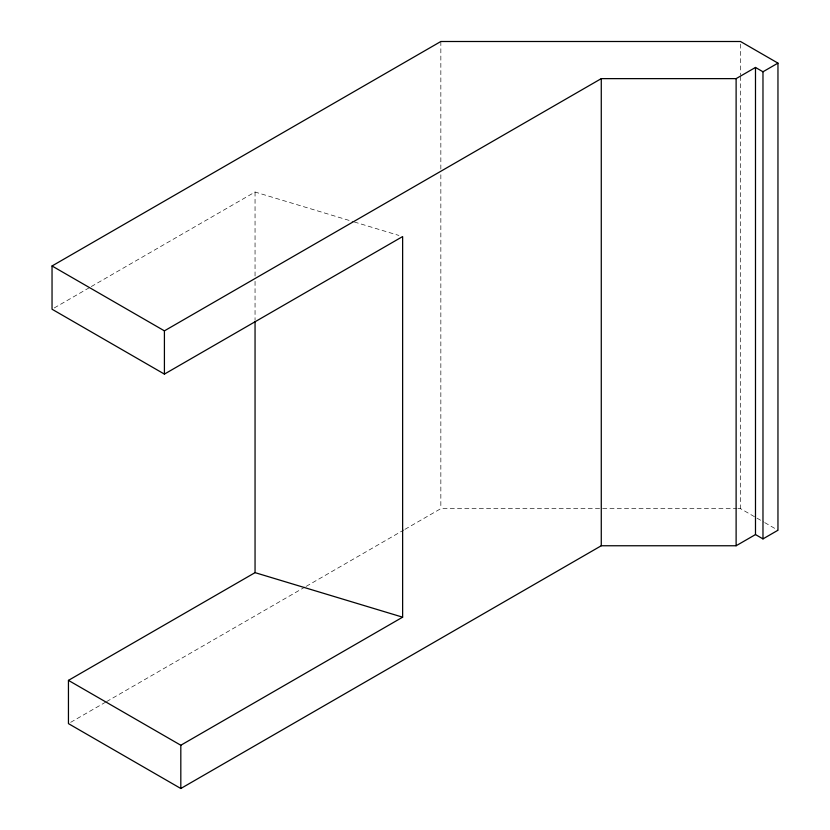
<?xml version="1.0" encoding="UTF-8"?>
<svg xmlns="http://www.w3.org/2000/svg" width="830" height="830" viewBox="0 0 830 830"><rect width="100%" height="100%" fill="white"/><g stroke="black" fill="none" stroke-linecap="round" stroke-linejoin="round"><path stroke-width="0.62" stroke-dasharray="4.15 3.11" d="M54.282 307.93L90.18 287.211M91.3 286.558L255.049 192.021L353.03 221.589M70.685 722.328L105.462 702.253M106.582 701.609L305.118 586.976M306.239 586.333L403.826 529.986M404.947 529.343L440.844 508.624L736.625 508.624M737.922 508.624L740.505 508.624L755.923 517.526M354.265 221.963L398.919 235.44M757.022 518.159L763.642 521.977M764.741 522.61L777.959 530.245M740.505 44.083L740.505 75.146M740.505 76.433L740.505 508.624M440.844 41.5L440.844 169.6M440.844 174.777L440.844 508.624M255.049 192.021L255.049 276.172M255.049 281.349L255.049 320.183"/><path stroke-width="1.25" d="M52.041 265.974L440.844 41.5L740.505 41.5L777.959 63.122L777.959 530.245L762.978 538.898L755.487 534.572L736.117 545.756L601.273 545.756L180.816 788.5L68.444 723.625L68.444 680.372L255.049 572.638L402.633 617.178L402.633 236.56L164.413 374.102L52.041 309.227L52.041 265.974L164.413 330.848L601.273 78.632L736.117 78.632L755.487 67.448L762.978 71.774L777.959 63.122M68.444 680.372L180.816 745.247L402.633 617.178M762.978 71.774L762.978 538.898M755.487 67.448L755.487 534.572M736.117 78.632L736.117 545.756M601.273 78.632L601.273 545.756M255.049 321.48L255.049 572.638M180.816 745.247L180.816 788.5M164.413 330.848L164.413 374.102"/></g></svg>
